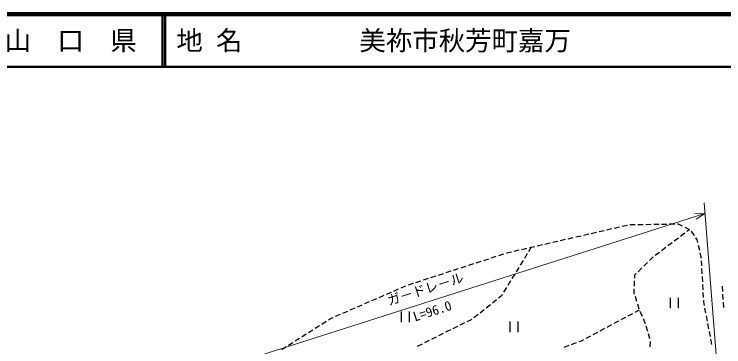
# Model space of a CAD drawing. Units: millimetres, scale not verified. Extents: x 40000 to 680000, y 20000 to 380000.
# Drawn here: x 339686 to 473972, y 317012 to 380000 of the extents above; entities that cross this region are included whole.
import ezdxf
from ezdxf.enums import TextEntityAlignment as Align

# ---------------------------------------------------------------- set-up
doc = ezdxf.new("R2010")
doc.units = ezdxf.units.MM
doc.header["$LTSCALE"] = 1000
for name, color, linetype, lineweight in [('M-BGD', 7, 'Continuous', 25), ('M-STR-HTXT', 7, 'Continuous', 13), ('M-TTL', 2, 'Continuous', 140), ('M-TTL-LINE', 7, 'Continuous', 50)]:
    doc.layers.add(name, color=color, linetype=linetype, lineweight=lineweight)
doc.layers.add('M-TTL-TXT', color=7, linetype='Continuous')
doc.styles.add('@ＭＳ ゴシック', font='')
doc.styles.add('ＭＳ ゴシック', font='')
doc.styles.get('@ＭＳ ゴシック').set_extended_font_data('@MS Gothic')
doc.styles.get('ＭＳ ゴシック').set_extended_font_data('MS Gothic')

msp = doc.modelspace()

# ---------------------------------------------------------------- linework, layer by layer
at = {"layer": 'M-BGD'}
for p, q in [((454748, 339840), (455723, 340064)), ((456212, 340158), (457212, 340173)), ((457712, 340181), (458712, 340195)), ((459212, 340203), (460212, 340218)), ((460712, 340225), (461712, 340240)), ((462212, 340248), (463212, 340263)), ((463711, 340270), (464711, 340285)), ((465211, 340292), (465327, 340294)), ((465327, 340294), (466123, 339909)), ((448901, 338495), (449876, 338719)), ((450363, 338831), (451337, 339055)), ((451825, 339167), (452799, 339392)), ((453286, 339504), (454261, 339728)), ((465783, 337976), (466580, 338579)), ((466573, 339690), (467472, 339254)), ((466979, 338881), (467472, 339254)), ((467799, 338893), (468360, 338066)), ((443054, 337149), (444028, 337374)), ((444516, 337486), (445490, 337710)), ((445978, 337822), (446952, 338046)), ((447439, 338158), (448414, 338383)), ((464586, 337072), (465384, 337675)), ((468641, 337652), (468899, 337272)), ((468899, 337272), (469020, 336745)), ((437548, 335882), (437025, 335030)), ((437207, 335804), (438181, 336028)), ((438669, 336140), (439643, 336364)), ((440130, 336477), (441105, 336701)), ((441592, 336813), (442567, 337037)), ((462193, 335262), (462991, 335865)), ((463390, 336167), (464187, 336770)), ((469131, 336257), (469355, 335283)), ((431399, 334315), (432350, 334625)), ((432826, 334779), (433000, 334836)), ((433000, 334836), (433796, 335019)), ((434283, 335131), (435258, 335355)), ((435745, 335467), (436719, 335692)), ((436763, 334604), (436239, 333753)), ((460997, 334357), (461795, 334961)), ((469466, 334795), (469654, 333976)), ((427119, 332925), (428070, 333234)), ((428546, 333388), (429497, 333697)), ((429973, 333852), (430924, 334161)), ((435978, 333327), (435454, 332475)), ((459899, 333339), (460613, 334039)), ((469654, 333976), (469663, 333817)), ((469691, 333318), (469748, 332319)), ((422840, 331534), (423791, 331843)), ((424266, 331997), (425217, 332306)), ((425693, 332461), (426644, 332770)), ((435192, 332049), (434669, 331197)), ((457756, 331239), (458470, 331939)), ((458827, 332289), (459542, 332989)), ((469776, 331820), (469832, 330822)), ((418560, 330143), (419511, 330452)), ((419987, 330606), (420938, 330916)), ((421413, 331070), (422364, 331379)), ((434407, 330771), (433883, 329919)), ((457122, 329994), (457149, 330643)), ((457149, 330643), (457399, 330889)), ((414280, 328752), (415231, 329061)), ((415707, 329216), (416658, 329525)), ((417134, 329679), (418085, 329988)), ((433621, 329493), (433098, 328641)), ((457059, 328496), (457101, 329495)), ((469860, 330322), (469917, 329324)), ((411521, 327577), (412438, 327976)), ((412897, 328175), (413814, 328574)), ((432836, 328215), (432312, 327363)), ((457008, 327266), (457038, 327996)), ((469945, 328825), (470001, 327826)), ((473761, 327483), (473696, 328481)), ((408770, 326382), (409687, 326780)), ((410145, 326980), (411062, 327378)), ((431889, 326675), (431351, 326240)), ((432051, 326937), (431889, 326675)), ((457088, 327009), (457008, 327266)), ((457537, 325578), (457238, 326532)), ((470030, 327327), (470086, 326329)), ((473859, 325986), (473793, 326984)), ((404642, 324588), (405560, 324987)), ((406018, 325186), (406935, 325585)), ((407394, 325784), (408311, 326182)), ((429794, 324985), (429015, 324357)), ((430961, 325926), (430183, 325298)), ((457985, 324146), (457686, 325101)), ((463831, 326308), (463831, 324308)), ((465331, 326308), (465331, 324308)), ((470114, 325830), (470135, 325459)), ((470135, 325459), (470252, 324841)), ((473956, 324489), (473891, 325487)), ((401891, 323392), (402808, 323791)), ((403267, 323990), (404184, 324389)), ((412947, 323670), (412947, 321670)), ((414447, 323670), (414447, 321670)), ((428626, 324043), (427848, 323415)), ((457194, 323573), (458026, 324016)), ((458555, 322759), (458167, 323681)), ((470346, 324350), (470532, 323367)), ((399174, 322132), (399575, 322386)), ((399575, 322386), (400057, 322595)), ((400515, 322795), (401432, 323193)), ((427459, 323101), (426680, 322474)), ((454545, 322165), (455428, 322635)), ((455870, 322869), (456753, 323339)), ((459136, 321377), (458748, 322298)), ((470625, 322876), (470812, 321894)), ((396640, 320525), (397485, 321061)), ((397907, 321329), (398752, 321864)), ((424915, 321542), (424020, 321096)), ((426258, 322212), (425363, 321765)), ((433499, 321802), (433499, 319802)), ((434999, 321802), (434999, 319802)), ((451896, 320757), (452779, 321226)), ((453220, 321461), (454103, 321930)), ((470905, 321403), (471092, 320420)), ((395374, 319722), (396218, 320258)), ((422230, 320204), (421335, 319758)), ((423573, 320873), (422678, 320427)), ((449247, 319349), (450130, 319818)), ((450571, 320053), (451454, 320522)), ((459571, 319942), (459291, 320902)), ((471185, 319929), (471371, 318946)), ((392840, 318116), (393684, 318651)), ((394107, 318919), (394951, 319455)), ((419545, 318866), (418650, 318420)), ((420888, 319535), (419993, 319089)), ((447026, 318169), (447481, 318410)), ((447922, 318645), (448805, 319114)), ((459992, 318502), (459711, 319462)), ((471465, 318455), (471651, 317473)), ((390306, 316510), (391151, 317045)), ((391573, 317313), (392418, 317848)), ((416860, 317527), (415965, 317081)), ((418203, 318197), (417308, 317750)), ((443757, 316961), (444695, 317307)), ((445164, 317481), (446102, 317827)), ((446571, 318001), (447026, 318169)), ((460039, 317020), (460097, 318018))]:
    msp.add_line(p, q, dxfattribs=at)
at = {"layer": 'M-STR-HTXT'}
for p, q in [((472740, 312542), (470252, 344259)), ((366037, 308978), (470408, 342265)), ((470408, 342265), (468410, 342171)), ((468725, 341185), (470408, 342265))]:
    msp.add_line(p, q, dxfattribs=at)
at = {"layer": 'M-TTL'}
msp.add_line((680000, 380000), (40000, 380000), dxfattribs=at)
at = {"layer": 'M-TTL-LINE'}
for p, q in [((367750, 380000), (367750, 370000)), ((368250, 380000), (368250, 370000)), ((40000, 370000), (680000, 370000))]:
    msp.add_line(p, q, dxfattribs=at)

# ---------------------------------------------------------------- texts
at = {"layer": 'M-STR-HTXT', "style": 'ＭＳ ゴシック'}
msp.add_text('ガ－ドレ－ル', height=1833, rotation=17.689, dxfattribs=at).set_placement((417919, 326574), align=Align.BOTTOM_CENTER)
at = {"layer": 'M-STR-HTXT', "style": '@ＭＳ ゴシック'}
msp.add_text('L=96.0', height=1833, rotation=17.689, dxfattribs=at).set_placement((418526, 324669), align=Align.TOP_CENTER)
at = {"layer": 'M-TTL-TXT', "style": 'ＭＳ ゴシック'}
for s, p in [('地 名', (370380, 375000)), ('美祢市秋芳町嘉万', (405024, 375000))]:
    msp.add_text(s, height=3666, dxfattribs=at).set_placement(p, align=Align.MIDDLE_LEFT)
msp.add_text('山\u3000口\u3000県', height=3666, dxfattribs=at).set_placement((350375, 375000), align=Align.MIDDLE_CENTER)

doc.saveas('drawing.dxf')
